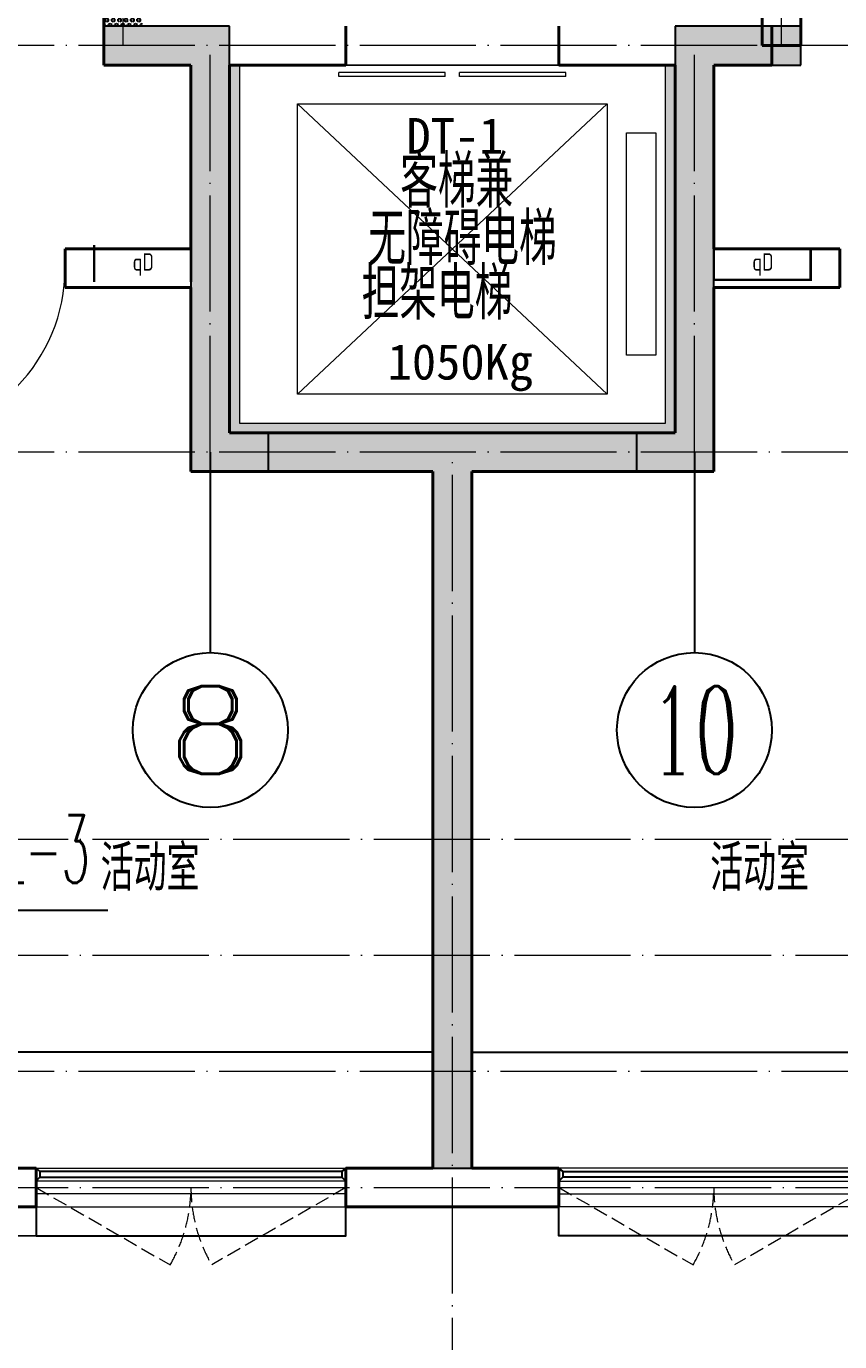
# Model space of a CAD drawing. Extents: x 27938 to 1042331, y -235042 to 1535213.
# Drawn here: x 692417 to 696617, y 672861 to 679657 of the extents above; entities that cross this region are included whole.
import ezdxf
from ezdxf.enums import TextEntityAlignment as Align

# ---------------------------------------------------------------- set-up
doc = ezdxf.new("R2010")
doc.units = 0
doc.header["$LTSCALE"] = 1000
doc.header["$MEASUREMENT"] = 0
doc.linetypes.add('DASH', pattern=[0.35, 0.25, -0.1])
doc.linetypes.add('DOTE', pattern=[2.4200000000000004, 2, -0.2, 0.02, -0.2])
for name, color, linetype in [('$RECOVER_210609100354-0', 7, 'Continuous'), ('3-栏杆1', 135, 'Continuous'), ('3.5方案汇报，与郭总、侯月琴确定户型_t8$0$2020.03.04 -1安徽标准化洋房户型(UA）_t8_t8$0$看线', 154, 'Continuous'), ('AXIS', 3, 'Continuous'), ('AXIS_TEXT', 4, 'Continuous'), ('COLUMN', 9, 'Continuous'), ('DIM_雨水', 3, 'Continuous'), ('PUB_TEXT', 4, 'Continuous'), ('保温', 6, 'Continuous'), ('看线', 251, 'Continuous')]:
    doc.layers.add(name, color=color, linetype=linetype)
for name, color, linetype, lineweight in [('3.5方案汇报，与郭总、侯月琴确定户型_t8$0$STAIR', 2, 'Continuous', 18), ('DOTE', 19, 'DOTE', 9), ('EQUIP-消防', 3, 'Continuous', 20), ('PUB_HATCH', 8, 'Continuous', 9), ('WALL', 9, 'Continuous', 40), ('WINDOW', 8, 'Continuous', 15), ('填充', 251, 'Continuous', 5)]:
    doc.layers.add(name, color=color, linetype=linetype, lineweight=lineweight)
doc.styles.add('_TCH_AXIS', font='COMPLEX', dxfattribs={"bigfont": 'GBCBIG'})
doc.styles.add('_TWT_SERIAL', font='simplex.shx', dxfattribs={"width": 0.6, "oblique": 10, "height": 3, "bigfont": 'aadri.shx'})
doc.styles.add('COMPLEX', font='COMPLEX')
doc.styles.get("Standard").update_dxf_attribs({"font": 'gbenor.shx', "bigfont": 'gbcbig.shx'})
doc.styles.add('房间名称', font='TSSDENG', dxfattribs={"width": 0.8, "bigfont": 'HZTXT'})
doc.styles.add('黑体', font='simhei.ttf')
pattern_1 = [(90, (0, 0), (-16.49778, 1.010197673501861e-15), [9.525, -19.05]), (210, (0, 0), (8.248889999999996, -14.28749658604684), [9.525, -19.05]), (150, (5.83238038093927e-16, 9.525), (-8.248890000000003, -14.28749658604684), [9.525, -19.05])]

# ---------------------------------------------------------------- blocks, each defined once
blk = doc.blocks.new('HFHFHFHFTF')
at = {"layer": 'PUB_HATCH'}
for points in [[(547366.5747184816, 370823.7207051624), (546716.5799266086, 370823.7204600016), (546716.5799266086, 370623.7204600016), (547166.5747184816, 370623.7207051624), (547166.5747172923, 368523.7246104958), (547566.5747172923, 368523.7246104958), (547566.5747172923, 368723.7246104958), (547366.5747174243, 368723.7246104958)], [(549666.5803951984, 370823.7207051624), (549666.5803962557, 368723.7246104958), (549466.5803963877, 368723.7246104958), (549466.5803963877, 368523.7246104958), (549866.5803963877, 368523.7246104958), (549866.5803951984, 370623.7207051624), (550316.5751870715, 370623.7204600016), (550316.5751870715, 370823.7204600016)]]:
    blk.add_hatch(color=256, dxfattribs=at).paths.add_polyline_path(points)
at = {"layer": 'COLUMN', "color": 8}
for p, q in [((547366.5747184816, 370823.7207051624), (546716.5799266086, 370823.7204600016)), ((546716.5799266086, 370823.7204600016), (546716.5799266086, 370623.7204600016)), ((547366.5747174243, 368723.7246104958), (547366.5747184816, 370823.7207051624)), ((549666.5803951984, 370823.7207051624), (549666.5803962557, 368723.7246104958)), ((550316.5751870715, 370823.7204600016), (549666.5803951984, 370823.7207051624)), ((550316.5751870715, 370623.7204600016), (550316.5751870715, 370823.7204600016)), ((546716.5799266086, 370623.7204600016), (547166.5747184816, 370623.7207051624)), ((547166.5747184816, 370623.7207051624), (547166.5747172923, 368523.7246104958)), ((549866.5803963877, 368523.7246104958), (549866.5803951984, 370623.7207051624)), ((549866.5803951984, 370623.7207051624), (550316.5751870715, 370623.7204600016)), ((547566.5747172923, 368723.7246104958), (547366.5747174243, 368723.7246104958)), ((547566.5747172923, 368523.7246104958), (547566.5747172923, 368723.7246104958)), ((549666.5803962557, 368723.7246104958), (549466.5803963877, 368723.7246104958)), ((549466.5803963877, 368723.7246104958), (549466.5803963877, 368523.7246104958)), ((547166.5747172923, 368523.7246104958), (547566.5747172923, 368523.7246104958)), ((549466.5803963877, 368523.7246104958), (549866.5803963877, 368523.7246104958))]:
    blk.add_line(p, q, dxfattribs=at)
blk = doc.blocks.new('ASDFSD')
at = {"layer": '3-栏杆1', "color": 0}
for p, q in [((681762.5879415963, 334937.5442401596), (681742.3193111992, 334955.3318184742)), ((681742.3193111992, 334955.3318184742), (681762.5879414161, 334937.5442403179)), ((683322.0506668226, 334937.5442278689), (683342.3192972196, 334955.3318061834)), ((683342.3192972196, 334955.3318061834), (683322.0506670028, 334937.5442280272)), ((681742.3193347491, 334888.4150854239), (681762.5879414133, 334908.2619604596)), ((681762.5879414161, 334937.5442403179), (681762.5879414133, 334908.2619604596)), ((683322.0506670028, 334937.4781505512), (681762.5879414163, 334937.5226424761)), ((681762.5879414135, 334908.2403724216), (683322.0506670056, 334908.1959003614)), ((683322.0506670028, 334937.5442280272), (683322.0506670056, 334908.2619481689)), ((683322.0506670056, 334908.2619481689), (683342.3192736697, 334888.4150731332)), ((683342.3192736697, 334888.4150731332), (683322.0506670056, 334908.2619481689))]:
    blk.add_line(p, q, dxfattribs=at)
blk = doc.blocks.new('VDVDVDCZSCCS')
at = {"layer": '保温', "linetype": 'Continuous', "ltscale": 10}
h = blk.add_hatch(dxfattribs=at)
h.set_pattern_fill('HEX', color=251, scale=10, angle=90, style=0)
h.set_pattern_definition(pattern_1)
h.paths.add_polyline_path([(546716.6777758279, 370823.7204600016), (546916.6777595185, 370823.7204599889), (546916.5739644961, 370973.7260572037), (546716.5739808055, 370973.7262538486)])
h = blk.add_hatch(dxfattribs=at)
h.set_pattern_fill('HEX', color=251, scale=10, angle=90, style=0)
h.set_pattern_definition(pattern_1)
h.paths.add_polyline_path([(549466.5778929805, 368523.7248067016), (549466.5778515742, 368723.7248036918), (547566.5772535016, 368723.7248037361), (547566.577294908, 368523.7248067458)])
h = blk.add_hatch(dxfattribs=at)
h.set_pattern_fill('HEX', color=251, scale=10, angle=90, style=0)
h.set_pattern_definition(pattern_1)
h.paths.add_polyline_path([(548416.6765335839, 364923.7247940315), (548616.6765172745, 364923.7247940188), (548616.6764863663, 368523.7247068925), (548416.6765026756, 368523.7249035374)])
at = {"layer": '保温', "color": 251, "linetype": 'Continuous', "ltscale": 10}
blk.add_line((548416.5786843646, 364923.7247940315), (548616.5786843668, 364923.7247940188), dxfattribs=at)
blk = doc.blocks.new('HFTHFFGHFH')
at = {"layer": 'DOTE', "linetype": 'DOTE', "ltscale": 0.3}
for p, q in [((546816.5775568401, 602348.8103599143), (546816.5775568403, 604248.8100090837)), ((550216.5775568399, 602348.8103599143), (550216.5775568398, 604248.8100090837)), ((587116.5787011748, 602348.8103599143), (534316.57870118, 602348.8103599143)), ((547266.5775568401, 600248.8103599143), (547266.5775568403, 602348.8103599143)), ((549766.57755684, 600248.8103599143), (549766.57755684, 602348.8103599143)), ((587116.5787011747, 600248.8103599143), (534316.57870118, 600248.8103599143)), ((548516.57755684, 594448.8100090846), (548516.5775568401, 600248.8103599146)), ((534316.57870118, 598248.8100090846), (587116.5787011747, 598248.8100090497)), ((534316.57870118, 597648.8100090846), (587116.5787011746, 597648.8100090846)), ((587116.5787011746, 597048.8100090849), (534316.57870118, 597048.8100090846)), ((534316.5787011874, 596448.8106185137), (587116.5787011746, 596448.8106184986))]:
    blk.add_line(p, q, dxfattribs=at)
blk = doc.blocks.new('GDGRDGDRGDFD')
at = {"layer": 'EQUIP-消防', "color": 0, "const_width": 12.82051282052028}
blk.add_lwpolyline([(136866.5605577994, 335507.811971089), (136366.5605577994, 335507.8119710906), (136366.5605577991, 335347.8119710904), (136866.5605577991, 335347.8119710888)], close=True, dxfattribs=at)
at = {"layer": 'PUB_TEXT', "color": 0, "style": '房间名称', "width": 0.8}
blk.add_text('qD', height=90, dxfattribs=at).set_placement((136565.0499633249, 335395.5346836653))
blk = doc.blocks.new('HGFHGGGDFGRD')
at = {"color": 8}
blk.add_blockref('GDGRDGDRGDFD', (556400.014160394, 34165.91269551835), dxfattribs=at)
at = {"color": 8, "rotation": 359.9985591725983}
blk.add_blockref('GDGRDGDRGDFD', (559591.5669072001, 34169.39107311015), dxfattribs=at)
blk = doc.blocks.new('$WINLIB2D$00000001')
at = {"color": 0}
for points in [[(-0.4999999999999964, 0.5000000000000142), (-0.4999999999999964, -0.4999999999999858)], [(-0.4999999999999964, 0.5000000000000142), (0.5000000000000036, 0.5000000000000142)], [(0.5000000000000036, -0.4999999999999858), (0.5000000000000036, 0.5000000000000142)], [(0.5000000000000036, 0.1666666666666714), (-0.4999999999999964, 0.1666666666666714)], [(0.5000000000000036, -0.1666666666666572), (-0.4999999999999964, -0.1666666666666572)], [(-0.4999999999999964, -0.4999999999999858), (0.5000000000000036, -0.4999999999999858)]]:
    blk.add_lwpolyline(points, dxfattribs=at)
blk = doc.blocks.new('$DorLib2D$00000001')
for p, q in [((0.45, 0.9750000000000001), (0.5000000000000002, 0.9750000000000001)), ((0.45, 0), (0.45, 0.9750000000000001)), ((0.5, 0), (0.5, 0.9750000000000001)), ((0.5, 0), (0.45, 0))]:
    blk.add_line(p, q)
at = {"lineweight": 13}
blk.add_arc((0.475, 0), 0.975, 91.4692835813538, 180, dxfattribs=at)
blk = doc.blocks.new('$DORLIB2D$00000127')
at = {"color": 0}
for points in [[(-0.5333333333328483, 0.7948983154366971), (-0.5333333333328483, 0.690405644187237)], [(-0.03333333333284827, 0.7948983154366971), (-0.5333333333328483, 0.7948983154366971)], [(-0.03333333333284827, 0.7948983154366971), (-0.03333333333284827, 0.690405644187237)], [(0.5333333333328483, 0.7948983154366971), (0.03333333333284827, 0.7948983154366971)], [(0.03333333333284827, 0.7948983154366971), (0.03333333333284827, 0.690405644187237)], [(0.5333333333328483, 0.7948983154366971), (0.5333333333328483, 0.690405644187237)], [(-0.03333333333284827, 0.690405644187237), (-0.5333333333328483, 0.690405644187237)], [(0.5333333333328483, 0.690405644187237), (0.03333333333284827, 0.690405644187237)], [(0.5, 0.4999999999999858), (-0.5, 0.4999999999999858)]]:
    blk.add_lwpolyline(points, dxfattribs=at)
blk = doc.blocks.new('_AXISO')
blk.add_circle((0, 0), 0.5)
at = {"layer": 'AXIS_TEXT', "style": 'COMPLEX', "width": 1.041666666666667}
blk.add_attdef('A', text='', height=0.56, dxfattribs=at).set_placement((-0.25, -0.28), (0.25, -0.28), align=Align.FIT)

msp = doc.modelspace()

# ---------------------------------------------------------------- hatches: boundary and pattern name
at = {"layer": '填充'}
h = msp.add_hatch(dxfattribs=at)
h.set_pattern_fill('隔热材料02', color=8, scale=100, style=0)
h.set_pattern_definition([(0, (-479591.8169323691, 68818.54075982305), (0, 50), []), (0, (-479591.8169323691, 68835.2072598231), (0, 50), []), (270, (-479548.0754323691, 68843.83850982308), (50, -9.184850993605149e-15), [5.01775, -44.98225]), (270, (-479585.5341823691, 68843.83850982308), (50, -9.184850993605149e-15), [5.01775, -44.98225]), (90, (-479560.0224323691, 68809.90950982308), (-50, 3.061616997868383e-15), [5.01775, -44.98225]), (90, (-479573.5874323692, 68809.90950982308), (-50, 3.061616997868383e-15), [5.01775, -44.98225]), (180, (-479541.7926823691, 68801.87400982308), (-6.123233995736766e-15, -50), [50.02425, 0.02425]), (135, (-479555.7499323691, 68804.38275982311), (2.775557561562891e-15, 49.99987405109137), [4.268000000000001, -66.44274999999999]), (116.56505, (-479508.767932369, 68807.40075982304), (0.0001128305918363104, 49.99993342107836), [2.804999999999996, -108.9984999999999]), (116.56505, (-479558.767932369, 68807.40075982304), (0.0001128305918363104, 49.99993342107836), [2.804999999999996, -108.9984999999999]), (153.43495, (-479500.732432369, 68801.87400982308), (-0.0001128305918057793, 49.99993342107837), [5.609999999999999, -106.1935]), (153.43495, (-479550.732432369, 68801.87400982308), (-0.0001128305918057793, 49.99993342107837), [5.609999999999999, -106.1935]), (63.43495000000001, (-479510.0224323691, 68814.92725982307), (-0.0001128305918307593, 49.99993342107837), [26.714, -85.0895]), (63.43495000000001, (-479560.0224323691, 68814.92725982307), (-0.0001128305918307593, 49.99993342107837), [26.714, -85.0895]), (116.56505, (-479498.0754323691, 68843.83850982308), (0.0001128305918363104, 49.99993342107836), [2.804999999999996, -108.9984999999999]), (116.56505, (-479548.0754323691, 68843.83850982308), (0.0001128305918363104, 49.99993342107836), [2.804999999999996, -108.9984999999999]), (135, (-479549.3299323692, 68846.34725982312), (2.775557561562891e-15, 49.99987405109137), [4.268000000000001, -66.44274999999999]), (153.43495, (-479502.3479323691, 68849.36525982304), (-0.0001128305918057793, 49.99993342107837), [5.609999999999999, -106.1935]), (153.43495, (-479552.3479323691, 68849.36525982304), (-0.0001128305918057793, 49.99993342107837), [5.609999999999999, -106.1935]), (45, (-479584.2796823691, 68846.34725982312), (0, 49.99987405109137), [4.268000000000001, -66.44274999999999]), (63.43495000000001, (-479535.5341823691, 68843.83850982308), (-0.0001128305918307593, 49.99993342107837), [2.805, -108.9985]), (63.43495000000001, (-479585.5341823691, 68843.83850982308), (-0.0001128305918307593, 49.99993342107837), [2.805, -108.9985]), (26.56505, (-479531.2619323692, 68849.36525982304), (0.0001128305918307593, 49.99993342107837), [5.609999999999999, -106.1935]), (26.56505, (-479581.2619323692, 68849.36525982304), (0.0001128305918307593, 49.99993342107837), [5.609999999999999, -106.1935]), (116.56505, (-479523.5874323692, 68814.92725982307), (0.0001128305918363104, 49.99993342107836), [26.71399999999997, -85.08949999999989]), (116.56505, (-479573.5874323692, 68814.92725982307), (0.0001128305918363104, 49.99993342107836), [26.71399999999997, -85.08949999999989]), (45, (-479577.8596823692, 68804.38275982311), (0, 49.99987405109137), [4.268000000000001, -66.44274999999999]), (63.43495000000001, (-479524.8416823692, 68807.40075982304), (-0.0001128305918307593, 49.99993342107837), [2.805, -108.9985]), (63.43495000000001, (-479574.8416823692, 68807.40075982304), (-0.0001128305918307593, 49.99993342107837), [2.805, -108.9985]), (26.56505, (-479532.877432369, 68801.87400982308), (0.0001128305918307593, 49.99993342107837), [5.609999999999999, -106.1935]), (26.56505, (-479582.877432369, 68801.87400982308), (0.0001128305918307593, 49.99993342107837), [5.609999999999999, -106.1935])])
h.paths.add_polyline_path([(695716.5803966636, 679457.1715635371), (695766.5803966636, 679457.1715635355), (695766.5803965958, 677557.1715635153), (693466.5803965859, 677557.1715635333), (693466.5803965596, 679457.1715635366), (693516.5803965596, 679457.1715635358), (693516.5803965853, 677607.1715635303), (695716.5803965974, 677607.1715635158)])

# ---------------------------------------------------------------- linework, layer by layer
at = {"layer": '$RECOVER_210609100354-0', "color": 8, "const_width": 8}
msp.add_lwpolyline([(692166.5821823177, 673557.1717484118), (692166.5821823177, 673407.1717484118), (692466.5821823177, 673407.1717484118), (692466.5821823215, 673557.1722621152)], dxfattribs=at)
at = {"layer": '3.5方案汇报，与郭总、侯月琴确定户型_t8$0$2020.03.04 -1安徽标准化洋房户型(UA）_t8_t8$0$看线', "color": 8, "ltscale": 10}
for p, q in [((694516.5788049356, 674357.164538706), (692366.5821823087, 674357.1717472526)), ((694716.5763087445, 674357.164538706), (696866.5729313714, 674357.1717472526))]:
    msp.add_line(p, q, dxfattribs=at)
at = {"layer": '3.5方案汇报，与郭总、侯月琴确定户型_t8$0$STAIR', "color": 8}
for p, q in [((695416.5750149158, 679257.1731012659), (693816.5750149153, 677757.1731012673)), ((693816.5750149153, 679257.1731012659), (695416.5750149158, 677757.1731012673))]:
    msp.add_line(p, q, dxfattribs=at)
for points in [[(693816.5750149153, 677757.1731012673), (693816.5750149153, 679257.1731012659), (695416.5750149158, 679257.1731012659), (695416.5750149158, 677757.1731012673)], [(695516.5750149062, 677957.1731013828), (695516.5750149062, 679107.1731013833), (695666.575014909, 679107.1731013833), (695666.575014909, 677957.1731013828)]]:
    msp.add_lwpolyline(points, close=True, dxfattribs=at)
at = {"layer": 'AXIS'}
for p, q in [((693366.5747206898, 677457.1731012971), (693366.5747206898, 676420.910041275)), ((695866.5747206924, 677457.1733220445), (695866.5749036942, 676420.9102620224))]:
    msp.add_line(p, q, dxfattribs=at)
at = {"layer": 'DIM_雨水'}
msp.add_line((692036.5765603277, 675090.9343386409), (692837.7505463513, 675090.9343386409), dxfattribs=at)
at = {"layer": 'WALL', "color": 8}
for p, q in [((692816.5789703564, 679807.1730268517), (692816.5792564482, 679457.1731013667)), ((696216.5761433402, 679807.1731903602), (696216.5759389845, 679557.1718291806)), ((696416.5759389845, 679557.1716656962), (696416.5761433521, 679807.1730268758)), ((694066.5750148774, 679457.1731012657), (694066.5750148774, 679657.1731012743)), ((695166.5750148772, 679657.1731012743), (695166.5750148772, 679457.1731012657)), ((696266.5797168426, 679657.1731013255), (696266.5797168681, 679457.1731013255)), ((696216.5759389845, 679557.1718291806), (696416.5759389845, 679557.1716656962)), ((692816.5792564482, 679457.1731013667), (693266.5784109307, 679457.173101367)), ((693266.5780016753, 678507.1720981967), (693266.5784109307, 679457.173101367)), ((693466.5779735944, 678407.1720551117), (693466.5784258981, 679457.1731012755)), ((693466.5784258981, 679457.1731012755), (694066.5750148774, 679457.1731012657)), ((695166.5750148772, 679457.1731012657), (695766.5806067967, 679457.1731012755)), ((695766.5806067967, 679457.1731012755), (695766.5798302676, 678407.1721721456)), ((695966.5806068017, 679457.1731012261), (695966.5799042187, 678507.1720981881)), ((695966.5806068017, 679457.1731012261), (696266.5797168681, 679457.1731013255)), ((693266.5780016753, 678507.1720981967), (692616.5794565132, 678507.1720981896)), ((692616.5794565132, 678507.1720981896), (692616.5794565153, 678307.1720981745)), ((696616.5756571648, 678507.1720981941), (695966.5799042187, 678507.1720981881)), ((696616.5756571627, 678307.1720981428), (696616.5756571648, 678507.1720981941)), ((693466.5776074164, 677557.1717583751), (693466.5779735944, 678407.1720551117)), ((695766.5798302676, 678407.1721721456), (695766.5792016339, 677557.1720710195)), ((692616.5794565153, 678307.1720981745), (693266.5779155133, 678307.1720981903)), ((693266.5775062582, 677357.171758325), (693266.5779155133, 678307.1720981903)), ((695966.5797563269, 678307.1720981814), (695966.5790537447, 677357.1721253496)), ((695966.5797563269, 678307.1720981814), (696616.5756571627, 678307.1720981428)), ((694616.577556844, 677557.1717583194), (693466.5776074164, 677557.1717583751)), ((695766.5792016339, 677557.1720710195), (694616.5775296506, 677557.1717583194)), ((694516.5775796088, 677357.1717582776), (693266.5775062582, 677357.171758325)), ((694516.5775796088, 677357.1717582776), (694516.5786693649, 673757.1717471379)), ((695966.5790537447, 677357.1721253496), (694716.5775946095, 677357.1717854803)), ((694716.5775946095, 677357.1717854803), (694716.5786843655, 673757.1717471279)), ((692466.5821824226, 673757.1717472442), (692366.5821823913, 673757.1717472598)), ((692466.5821824111, 673557.1717472819), (692466.5821824226, 673757.1717472442)), ((694516.5786693649, 673757.1717471379), (694066.5821823801, 673757.1717471534)), ((694066.5821823801, 673757.1717471534), (694066.5821823687, 673557.1717471892)), ((695166.5729312337, 673757.1717471553), (694716.5786843655, 673757.1717471279)), ((695166.572931245, 673557.1717471768), (695166.5729312337, 673757.1717471553)), ((692166.5821822729, 673557.1717473076), (692466.5821824111, 673557.1717472819)), ((694066.5821823687, 673557.1717471892), (694616.5787071328, 673557.1717471657)), ((694616.5764065472, 673557.1717471657), (695166.572931245, 673557.1717471768))]:
    msp.add_line(p, q, dxfattribs=at)
at = {"layer": 'WINDOW'}
msp.add_line((694066.5750149159, 679457.1731012744), (695166.5750149159, 679457.1731012744), dxfattribs=at)
at = {"layer": 'WINDOW', "color": 8, "linetype": 'DASH', "ltscale": 0.3}
for points in [[(692466.5821824546, 673657.1717472043), (693159.4025054877, 673257.1717472023, 0.1316524975905399), (693266.582182461, 673657.171747212)], [(694066.5821824673, 673657.1717472043), (693373.7618594344, 673257.1717472023, -0.1316524975905399), (693266.5821824609, 673657.171747212)], [(695166.5729312131, 673657.1717472041), (695859.3932542459, 673257.171747202, 0.1316524975905399), (695966.5729312195, 673657.1717472117)], [(696766.5729312258, 673657.1717472039), (696073.7526081926, 673257.171747202, -0.1316524975905399), (695966.5729312194, 673657.1717472117)]]:
    msp.add_lwpolyline(points, format="xyb", dxfattribs=at)
at = {"layer": '填充', "color": 8}
msp.add_lwpolyline([(695716.5803966636, 679457.1715635371), (695766.5803966636, 679457.1715635355), (695766.5803965958, 677557.1715635153), (693466.5803965859, 677557.1715635333), (693466.5803965596, 679457.1715635366), (693516.5803965596, 679457.1715635358), (693516.5803965853, 677607.1715635303), (695716.5803965974, 677607.1715635158)], close=True, dxfattribs=at)
at = {"layer": '看线', "color": 8, "ltscale": 0.5}
for points in [[(692466.5821824016, 673557.1717472866), (692466.5821824016, 673407.1717472866), (694066.582182426, 673407.1717474137), (694066.5821824274, 673557.1717473879)], [(696766.5729313244, 673557.1717470951), (696766.5729313244, 673407.1717470951), (695166.5729312999, 673407.1717472221), (695166.5729312986, 673557.1717471962)]]:
    msp.add_lwpolyline(points, dxfattribs=at)

# ---------------------------------------------------------------- block references
msp.add_blockref('HFTHFFGHFH', (146100.0000000225, 77208.36173827358))
at = {"color": 8}
for name, p in [('HFHFHFHFTF', (146100.00000034, 308833.4469530195)), ('VDVDVDCZSCCS', (146100, 308833.4469530943)), ('HGFHGGGDFGRD', (-1.396983861923218e-09, 308833.4469530944))]:
    msp.add_blockref(name, p, dxfattribs=at)
at = {"layer": '3-栏杆1', "color": 8}
msp.add_blockref('ASDFSD', (10724.26287086774, 338801.8399284221), dxfattribs=at)
at = {"layer": '3-栏杆1', "color": 8, "xscale": -1}
msp.add_blockref('ASDFSD', (1378508.892242812, 338801.8399284221), dxfattribs=at)
at = {"layer": 'AXIS'}
ref = msp.add_blockref('_AXISO', (693366.5747206898, 676020.910041275), dxfattribs=dict(at, xscale=800, yscale=800, zscale=800))
ref.add_attrib('A', '8', dxfattribs={"layer": 'AXIS_TEXT', "height": 452.5483399593904, "style": '_TCH_AXIS', "width": 1.500000000000253}).set_placement((693140.3005507101, 675794.6358712952), (693592.8488906695, 675794.6358712952), align=Align.FIT)
ref = msp.add_blockref('_AXISO', (695866.5749743334, 676020.9102620224), dxfattribs=dict(at, xscale=800, yscale=800, zscale=800))
ref.add_attrib('A', '10', dxfattribs={"layer": 'AXIS_TEXT', "height": 452.5483399593904, "style": '_TCH_AXIS', "width": 0.7241379310346049}).set_placement((695640.3008043537, 675794.6360920427), (696092.8491443131, 675794.6360920427), align=Align.FIT)
at = {"layer": 'WINDOW'}
for name, p, xscale, yscale, zscale, rotation in [('$DORLIB2D$00000127', (694616.5750149159, 679557.1731012744), 1100, -200, 1100, 5.336080552226635e-12), ('$DorLib2D$00000001', (692166.5794564879, 678407.1720981792), -900, -900, -900, 5.840855992261463e-10), ('$WINLIB2D$00000001', (693266.5821824069, 673657.1717472164), -1600, 199.9999999480788, -1600, 179.9999999967472), ('$WINLIB2D$00000001', (695966.5729312731, 673657.1717472164), -1600, -199.9999999480788, -1600, 3.252746161958773e-09)]:
    msp.add_blockref(name, p, dxfattribs=dict(at, xscale=xscale, yscale=yscale, zscale=zscale, rotation=rotation))

# ---------------------------------------------------------------- texts
at = {"layer": 'DIM_雨水', "color": 7, "style": '_TWT_SERIAL', "width": 0.48}
msp.add_text('YL-3', height=350, dxfattribs=at).set_placement((692159.7505463513, 675230.9343386409))
at = {"layer": 'PUB_TEXT', "color": 8, "style": '黑体'}
for s, p in [('DT-1', (694379.4519530414, 678999.4243204065)), ('1050Kg', (694282.4519530414, 677831.7549009959))]:
    msp.add_text(s, height=184.0084388185654, dxfattribs=at).set_placement(p)
at = {"layer": 'PUB_TEXT', "color": 8}
for s, height, p in [('客梯兼', 270.0709219858156, (694347.4542362296, 678719.253905182)), ('无障碍电梯', 270.0709219858156, (694182.8853283348, 678423.4837372706)), ('担架电梯', 270.0709219858156, (694148.4514878872, 678141.9250223082)), ('活动室', 236.3120567375886, (692800.3139531381, 675189.4559569145)), ('活动室', 236.3120567375886, (695948.0539264996, 675189.4559569147))]:
    msp.add_text(s, height=height, dxfattribs=at).set_placement(p)

doc.saveas('drawing.dxf')
